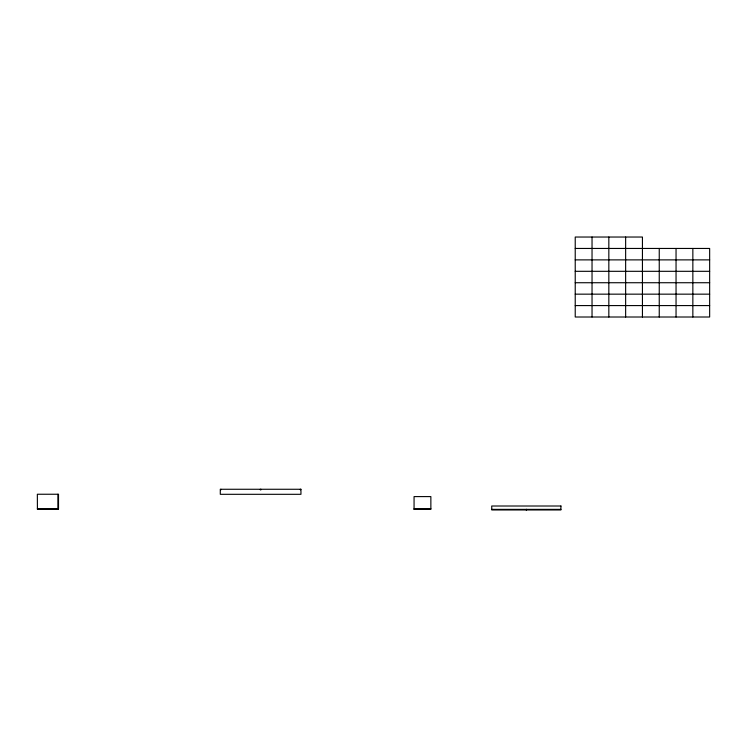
<?xml version="1.0" encoding="UTF-8"?>
<svg xmlns="http://www.w3.org/2000/svg" width="747" height="747" viewBox="0 0 747 747"><rect width="100%" height="100%" fill="white"/><g stroke="black" fill="none" stroke-linecap="round" stroke-linejoin="round"><path stroke-width="1.12" d="M575.227 248.452L709.65 248.452L709.65 317.008L575.227 317.008L575.227 237.032L642.439 237.032L642.439 317.008M575.227 259.881L709.65 259.881M575.227 271.31L709.65 271.31M575.227 282.73L709.65 282.73M575.227 294.159L709.65 294.159M575.227 305.579L709.65 305.579M37.35 508.763L58.518 508.763L58.518 494.243L37.35 494.243L37.415 509.37L58.453 509.37L58.453 508.763M430.86 508.763L414.062 508.763L414.127 509.37L430.86 509.37L430.86 496.596L414.062 496.596L414.062 509.37M491.722 509.37L560.95 509.37M692.852 248.452L692.852 317.008M676.044 248.452L676.044 317.008M659.246 248.452L659.246 317.008M625.641 237.032L625.641 317.008M608.833 237.032L608.833 317.008M592.035 237.032L592.035 317.008M526.402 509.37L526.402 509.968M526.271 509.37L526.271 509.968M300.341 489.266L300.341 489.873M260.927 489.266L260.927 489.873M260.32 489.266L260.32 489.873M220.897 489.266L220.897 489.873M57.921 494.243L57.921 508.763M300.948 489.266L220.29 489.266L220.29 494.309L300.948 494.309L300.948 489.266M560.95 506.008L491.722 506.008L491.787 509.968L560.876 509.968L560.95 506.008"/></g></svg>
